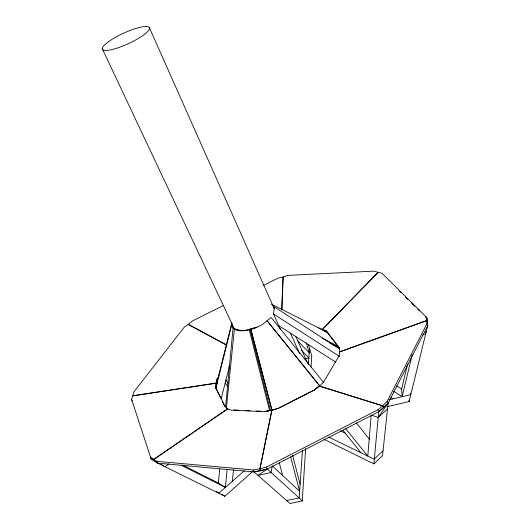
<?xml version="1.0" encoding="UTF-8"?>
<svg xmlns="http://www.w3.org/2000/svg" width="530" height="530" viewBox="0 0 530 530"><rect width="100%" height="100%" fill="white"/><g stroke="black" fill="none" stroke-linecap="round" stroke-linejoin="round"><path stroke-width="0.79" d="M281.741 309.566L283.02 276.978L287.989 275.368L374.087 271.128L378.162 272.38L322.412 329.481L318.47 327.924M281.9 309.52L283.172 276.918L278.045 278.144L263.238 285.551M323.777 439.244L373.869 463.863L378.758 411.75L377.91 409.809L382.72 405.761L383.561 407.702L378.758 411.75L267.266 469.017L258.024 475.383L254.108 471.932L253.367 469.984L156.979 461.332L153.713 459.364L227.801 408.703M290.659 456.906L299.609 491.283L272.314 465.89L271.088 472.488L258.024 475.383L289.956 503.5L302.226 500.916L305.658 448.599M310.997 367.191L311.746 355.789L308.407 344.447M302.458 450.308L299.145 497.922L302.226 500.916M308.407 364.713L309.546 348.369M322.889 330.422L322.3 329.441L378.029 272.367L381.938 273.228L426.113 316.854L426.968 318.444L427.71 325.725L388.126 403.164L382.541 455.641L373.869 463.863M425.928 331.356L425.736 333.781L409.094 401.568L387.443 406.623M371.199 415.116L367.793 456.078L345.487 428.412M227.125 469.355L225.389 487.421L218.36 483.002L219.685 469.03M225.535 407.398L233.101 327.679C242.157 333.661 253.671 328.958 261.986 324.83L271.115 317.45L323.545 382.355M232.372 481.26L233.492 469.732M269.565 410.624L249.153 329.342L250.087 329.156L270.479 410.326L264.404 411.724L231.418 410.154L226.343 408.597L234.346 329.501L235.287 329.315L240.441 330.594L239.5 330.78L234.346 329.501M280.383 329.395L273.506 313.979L274.414 306.943L339.77 349.104M216.763 379.301L217.333 380.838L216.69 384.747L216.121 383.203L216.763 379.301L218.645 376.631M215.796 388.556L231.988 323.697M215.882 388.265L217.333 380.838L216.048 385.906M286.803 500.539L299.145 497.922L267.266 469.017L260.793 470.753L259.846 468.845L271.757 410.3L277.694 408.603L314.873 389.663L319.464 385.999L382.72 405.761M153.713 459.364L154.475 461.179L157.748 463.154L254.108 471.932L260.78 470.733L260.044 468.778L271.936 410.246L265.822 411.452M220.506 397.738L215.869 388.265L216.512 385.462M215.869 388.265L215.319 386.602L216.127 383.097L132.785 395.777L131.559 399.275L151.07 458.728L154.495 461.16L153.839 459.417L150.414 456.992L151.07 458.728L157.748 463.154L224.839 496.259L252.532 471.687M393.777 391.339L402.118 396.705L401.647 389.027L407.57 364.196M402.118 396.705L412.234 354.57M425.802 317.291L426.968 318.444L427.71 325.725L425.736 333.781L422.635 334.88M215.922 386.39L231.822 323.015M221.123 398.865L229.715 365.382M387.145 401.362L426.835 324.002L426.57 320.584L339.598 351.827L339.379 355.312L323.651 382.004L319.332 386.118L382.607 405.894L383.594 407.696L388.126 403.164L387.145 401.362L382.607 405.894M371.934 415.354L378.221 417.428L388.126 403.164L378.758 411.75M250.789 328.892L271.923 410.094L250.73 328.971L256.997 327.288L251.505 328.772M382.872 450.911L374.14 459.166L328.739 437.111M378.221 417.428L387.496 408.875M244.224 470.799L218.936 493.119L216.392 491.482M319.696 385.747L314.548 389.822L319.696 385.747L267.034 320.716L317.437 383.163M168.99 463.863L164.936 466.672L161.564 464.466M153.839 459.417L227.913 408.756M259.846 468.845L266.325 467.109L377.91 409.809M271.83 410.034L278.19 408.451L314.714 389.848M223.249 305.552L192.151 321.107L188.196 324.433L226.668 345.202M426.113 316.854L426.61 320.683L339.598 351.94L339.564 348.064L326.049 330.614L322.3 329.441M264.404 411.724L270.479 410.326M226.343 408.597L227.284 408.312M239.5 330.78L244.118 330.733L250.087 329.156M304.916 358.936L308.884 357.929L301.424 350.237M388.914 399.812L410.571 394.717L410.458 393.18M254.108 471.932L267.266 469.017L266.325 467.109M244.118 330.733L245.059 330.548M253.367 469.984L260.044 468.778M216.121 383.203L132.778 395.883L133.818 392.001L184.162 327.288L188.302 324.327L226.794 345.103M234.008 409.942L238.951 410.18M245.198 410.472L250.147 410.71M256.255 410.995L261.204 411.234M324.691 331.382L326.944 332.091L339.975 348.932M271.294 304.121L327.931 332.588M324.618 331.276L326.93 332.105L326.049 330.614M340.22 430.817L345.461 433.282M151.07 458.728L154.634 460.49M322.015 338.173L338.18 346.249M329.488 342.917L339.101 347.707M181.081 465.188L225.389 487.421M182.34 464.903L218.36 483.002M226.767 407.259L224.939 406.225L215.319 386.602M278.7 325.619L335.828 362.242M390.862 397.526L392.955 398.865M221.653 494.212L224.839 496.259M273.506 313.979L339.551 356.458M396.784 385.886L401.647 389.027M399.62 291.401L400.786 292.553M405.443 297.151L407.769 299.457M411.26 302.908L414.751 306.36M417.66 309.235L419.402 310.964M297.82 340.975L309.228 352.907L306.254 342.685M318.484 384.449L319.524 385.734M356.246 422.841L369.741 439.555M342.864 430.287L360.976 452.772M228.662 366.714L229.642 368.025M225.588 379.838L228.039 383.137M225.071 382.971L227.522 386.271M426.61 320.683L427.471 322.28L426.57 320.584M426.835 324.002L427.71 325.725M222.289 401.376L224.786 406.477M102.29 48.747L234.134 328.401M231.69 325.268L233.372 328.839M272.798 304.644L274.394 308.241M149.48 27.891A25.844 5.75 -24.6 0 1 115.46 48.601A25.844 5.75 -24.6 0 1 112.777 38.875A25.844 5.75 -24.6 0 1 149.48 27.891L274.348 308.93M290.546 333.218L299.516 353.543M295.906 336.603L307.844 363.792M156.979 461.332L157.748 463.154M131.559 399.275L132.175 400.899M216.127 383.097L216.671 384.76M292.62 455.462L300.106 484.168M279.27 462.677L282.589 475.49M408.988 400.024L409.094 401.568"/></g></svg>
